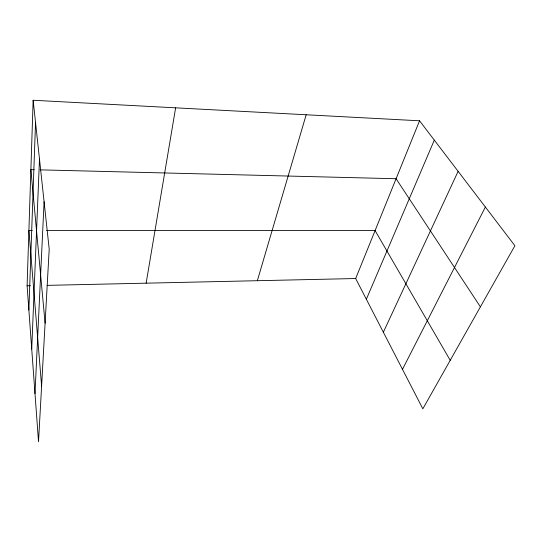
<?xml version="1.0" encoding="UTF-8"?>
<svg xmlns="http://www.w3.org/2000/svg" width="542" height="542" viewBox="0 0 542 542"><rect width="100%" height="100%" fill="white"/><g stroke="black" fill="none" stroke-linecap="round" stroke-linejoin="round"><path stroke-width="0.81" d="M33.143 100.263L49.207 249.164L38.516 441.737L27.1 285.803L33.143 100.263L419.555 120.791L514.9 245.736L422.835 408.817L355.674 278.534L419.555 120.791M28.875 310.031L35.542 122.526M31.727 349.055L39.485 159.05M34.993 393.594L44.092 201.746M146.144 283.168L175.628 107.831M257.355 280.709L306.169 114.769M366.351 299.245L434.311 140.127M383.357 332.239L458.126 171.333M402.482 369.346L485.368 207.037M27.1 285.803L30.44 285.729M47.154 285.363L355.674 278.534M32.263 230.472L28.902 230.472L41.605 386.107M46.544 230.472L375.098 230.567L450.212 360.315M34.234 169.707L30.88 169.626L45.094 323.201M40.108 169.856L396.087 178.738L480.395 306.853"/></g></svg>
